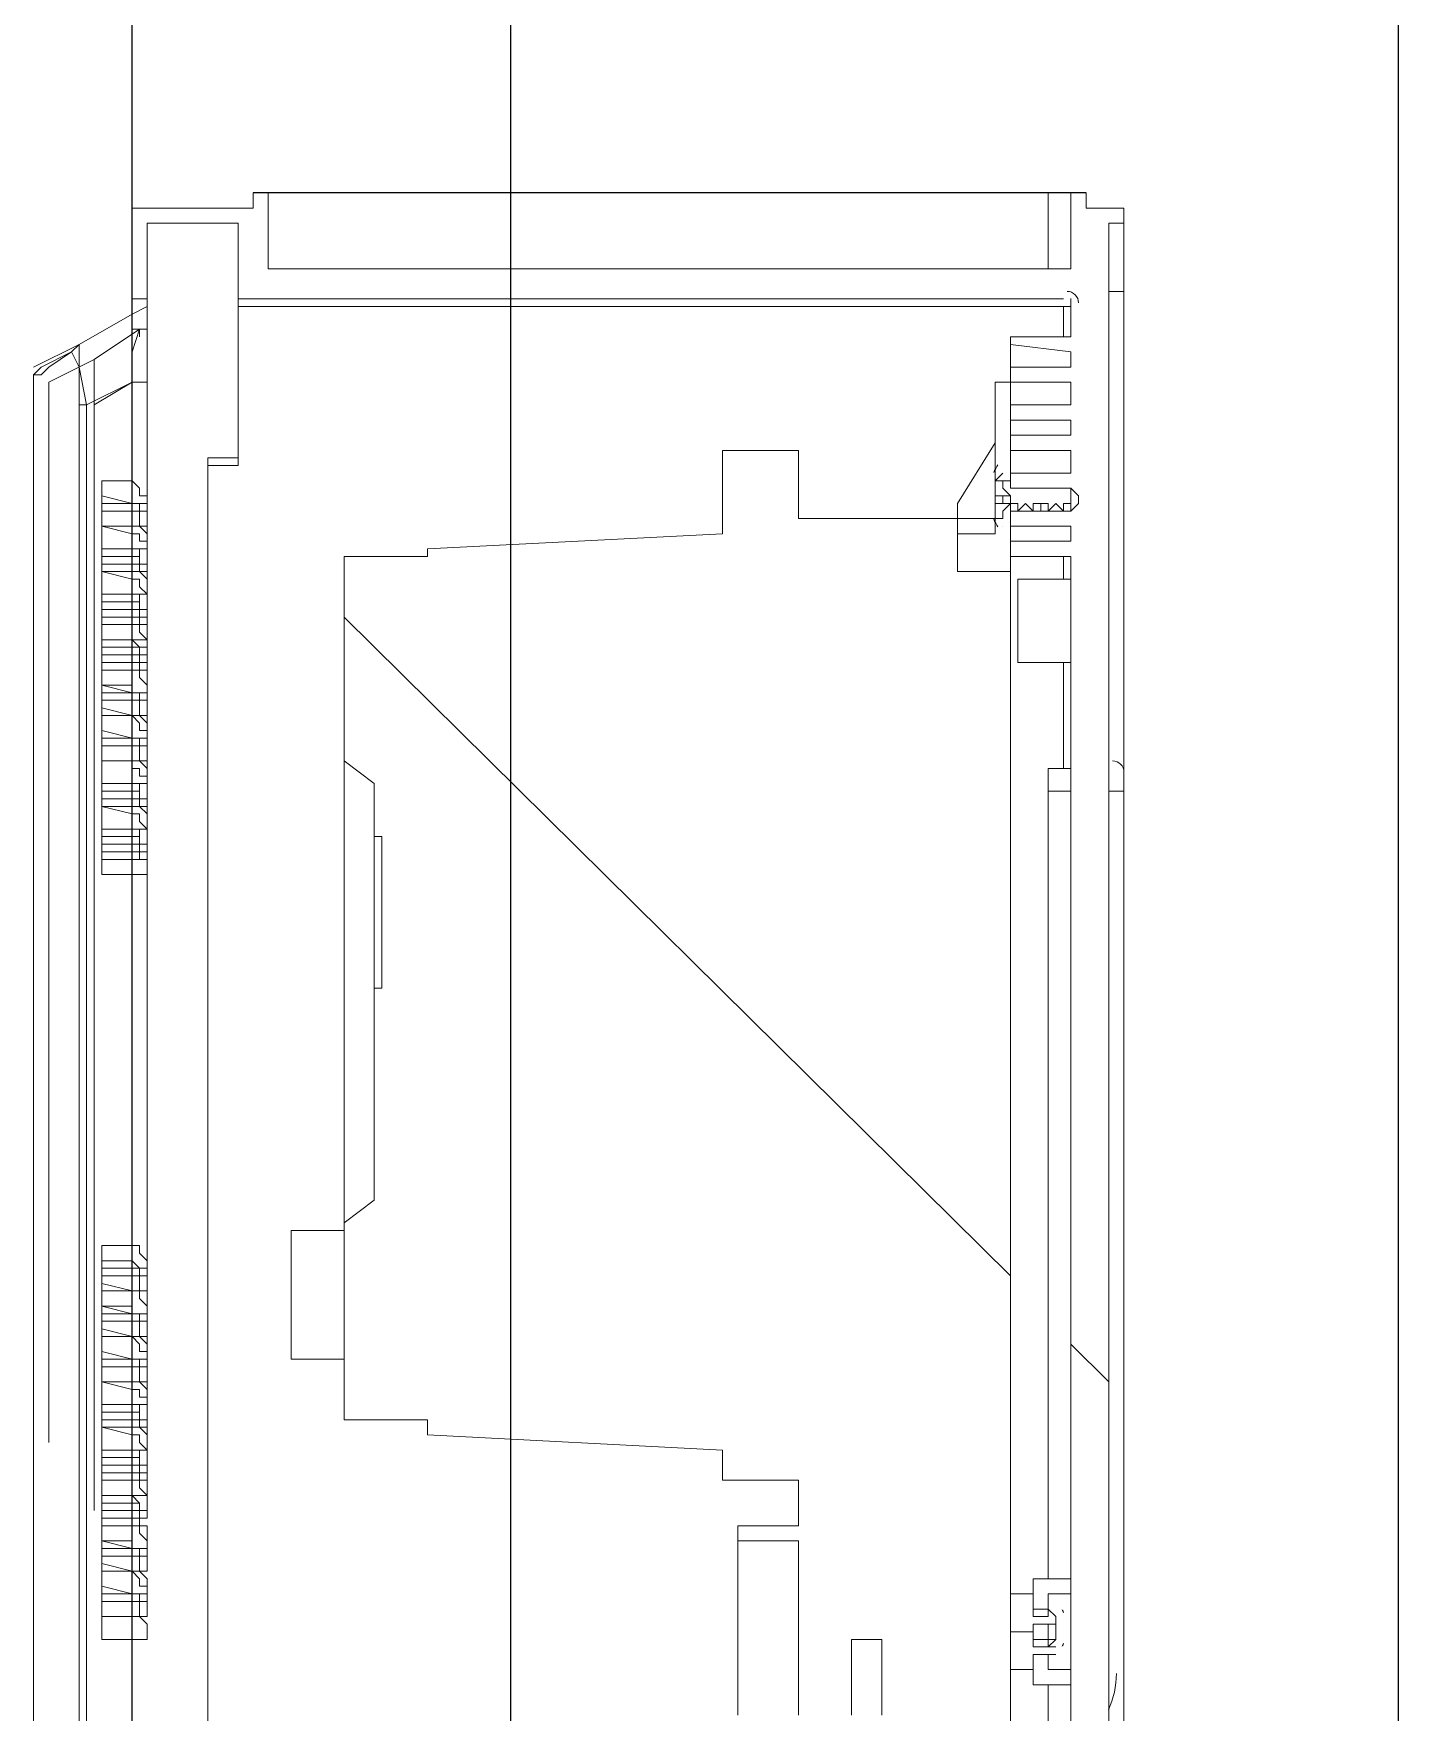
# Model space of a CAD drawing. Header units: millimetres. Extents: x 42 to 552, y 43 to 535.
# Drawn here: x 474.8698 to 475.1004, y 497.0374 to 497.3211 of the extents above; entities that cross this region are included whole.
import ezdxf

# ---------------------------------------------------------------- set-up
doc = ezdxf.new("R2010")
doc.units = ezdxf.units.MM
doc.header["$LTSCALE"] = 0.75
doc.header["$MEASUREMENT"] = 0
for name, color, linetype in [('PDF_0', 7, 'Continuous'), ('PDF_POSTE', 7, 'Continuous'), ('PENA_05', 5, 'Continuous')]:
    doc.layers.add(name, color=color, linetype=linetype)

msp = doc.modelspace()

# ---------------------------------------------------------------- linework, layer by layer
at = {"layer": 'PDF_0', "lineweight": 18}
for points in [[(475.0438342456118, 497.2762538382959), (474.9043478181698, 497.2762538382959), (474.9043478181698, 497.2890507582448), (474.8889915142313, 497.2890507582448), (474.8889915142313, 497.2762538382959), (474.8864321302417, 497.2762538382959), (474.8864321302417, 497.2916101422346), (474.9069072021598, 497.2916101422346), (474.9069072021598, 497.2941695262242)], [(475.0451139376069, 497.2941695262242), (475.0451139376069, 497.2813726062756), (474.9094665861494, 497.2813726062756), (474.9094665861494, 497.2941695262242)], [(475.0412748616222, 497.2941695262242), (475.0412748616222, 497.2813726062756)], [(475.0515123975811, 497.0433498952276), (475.0515123975811, 497.2890507582448), (475.0540717815711, 497.2890507582448), (475.0540717815711, 497.2916101422346), (475.0476733215964, 497.2916101422346), (475.0476733215964, 497.2941695262242)], [(474.8864321302417, 497.2916101422346), (474.8864321302417, 496.7771739602923), (474.8864321302417, 496.7758942682973), (474.8864321302417, 496.26273777835), (474.8864321302417, 496.2614580863552)], [(475.0540717815711, 497.2890507582448), (475.0540717815711, 497.2775335302907), (475.0515123975811, 497.2775335302907)], [(475.0540717815711, 497.2775335302907), (475.0540717815711, 497.1956332426186), (475.0540717815711, 497.1930738586287)], [(474.8889915142313, 497.2762538382959), (474.8889915142313, 497.2711350703165), (474.8864321302417, 497.2711350703165), (474.8864321302417, 497.2762538382959)], [(474.9043478181698, 497.2749741463011), (474.9043478181698, 497.2481006144086), (474.8992290501906, 497.2481006144086), (474.8992290501906, 496.9153806957394), (474.8992290501906, 496.8219631801131)], [(475.0451139376069, 496.9230588477088), (475.0451139376069, 497.2327443104699), (475.0348764016476, 497.2327443104699), (475.0348764016476, 497.2353036944597), (475.0451139376069, 497.2353036944597), (475.0451139376069, 497.2378630784495), (475.0348764016476, 497.2378630784495), (475.0348764016476, 497.2404224624394), (475.0451139376069, 497.2404224624394), (475.0451139376069, 497.244261538424), (475.0348764016476, 497.244261538424), (475.0348764016476, 497.2468209224138), (475.0451139376069, 497.2468209224138), (475.0451139376069, 497.2506599983984), (475.0348764016476, 497.2506599983984), (475.0348764016476, 497.253219382388), (475.0451139376069, 497.253219382388), (475.0451139376069, 497.2557787663778), (475.0348764016476, 497.2557787663778), (475.0348764016476, 497.2583381503676), (475.0451139376069, 497.2583381503676), (475.0451139376069, 497.2621772263523), (475.0348764016476, 497.2621772263523), (475.0348764016476, 497.2647366103421), (475.0451139376069, 497.2647366103421), (475.0451139376069, 497.2672959943317), (475.0348764016476, 497.2685756863267), (475.0348764016476, 497.2698553783215), (475.0451139376069, 497.2698553783215), (475.0451139376069, 497.2749741463011), (475.0438342456118, 497.2749741463011), (474.9043478181698, 497.2749741463011), (474.9043478181698, 497.2762538382959)], [(474.8864321302417, 497.2621772263523), (474.878753978272, 497.2583381503676), (474.8774742862774, 497.2647366103421), (474.8774742862774, 497.2672959943317), (474.8774742862774, 497.2685756863267), (474.8864321302417, 497.2736944543061)], [(474.8864321302417, 497.2711350703165), (474.8864321302417, 496.8219631801131)], [(474.8697961343082, 497.2647366103421), (474.8774742862774, 497.2685756863267), (474.8761945942824, 497.2672959943317), (474.8710758263028, 497.2647366103421), (474.8697961343082, 497.2634569183473)], [(475.0348764016476, 497.2685756863267), (475.0348764016476, 497.2647366103421)], [(474.8761945942824, 497.2672959943317), (474.8774742862774, 497.2647366103421), (474.8774742862774, 497.2583381503676), (474.8774742862774, 496.7899708802412), (474.8774742862774, 496.7835724202668), (474.8761945942824, 496.7810130362769), (474.8697961343082, 496.7810130362769), (474.8710758263028, 496.7810130362769)], [(474.8761945942824, 497.2672959943317), (474.8761945942824, 497.2672959943317)], [(474.8697961343082, 496.8360397920568), (474.8697961343082, 497.2634569183473), (474.8710758263028, 497.2634569183473)], [(475.0348764016476, 497.2327443104699), (475.0348764016476, 497.2301849264803), (475.0259185576838, 497.2301849264803), (475.0259185576838, 497.2391427704443), (475.0259185576838, 497.2417021544342), (475.032317017658, 497.2519396903932), (475.032317017658, 497.2608975343572)], [(475.032317017658, 497.2608975343572), (475.032317017658, 497.2608975343572)], [(475.0348764016476, 497.2621772263523), (475.0348764016476, 497.2621772263523)], [(474.8774742862774, 497.2583381503676), (474.878753978272, 497.2583381503676), (474.878753978272, 496.7899708802412), (474.8774742862774, 496.7899708802412)], [(474.9043478181698, 497.2493803064034), (474.8992290501906, 497.2493803064034), (474.8992290501906, 497.2481006144086)], [(475.032317017658, 497.2365833864545), (475.0259185576838, 497.2365833864545), (475.032317017658, 497.2365833864545), (475.032317017658, 497.2391427704443), (475.0259185576838, 497.2391427704443), (474.999045025791, 497.2391427704443), (474.999045025791, 497.2506599983984), (474.9862481058422, 497.2506599983984), (474.9862481058422, 497.2365833864545), (474.9363401180422, 497.2340240024649), (474.9363401180422, 497.2327443104699), (474.9222635060983, 497.2327443104699), (474.9222635060983, 497.1981926266081), (474.9273822740774, 497.1943535506235), (474.9273822740774, 497.1853957066595), (474.9286619660725, 497.1853957066595), (474.9286619660725, 497.1598018667618), (474.9273822740774, 497.1598018667618), (474.9273822740774, 497.1239704909052), (474.9222635060983, 497.1201314149204), (474.9222635060983, 497.0868594230536), (474.9363401180422, 497.0868594230536), (474.9363401180422, 497.0843000390638), (474.9862481058422, 497.081740655074), (474.9862481058422, 497.0766218870943), (474.999045025791, 497.0766218870943), (474.999045025791, 497.0689437351251), (474.9888074898322, 497.0689437351251), (474.9888074898322, 497.0663843511355), (474.999045025791, 497.0663843511355), (474.999045025791, 497.0369514352532)], [(475.0348764016476, 497.2404224624394), (475.0348764016476, 497.2417021544342), (475.032317017658, 497.2417021544342), (475.032317017658, 497.242981846429), (475.032317017658, 497.2455412304188), (475.033596709653, 497.2468209224138)], [(475.033596709653, 497.2468209224138), (475.033596709653, 497.2468209224138)], [(475.0399951696272, 497.2404224624394), (475.0399951696272, 497.2417021544342), (475.0412748616222, 497.2417021544342), (475.0412748616222, 497.2404224624394), (475.0425545536173, 497.2417021544342), (475.0438342456118, 497.2404224624394), (475.0438342456118, 497.2417021544342), (475.0451139376069, 497.2417021544342), (475.0451139376069, 497.2404224624394), (475.0463936296019, 497.2417021544342), (475.0463936296019, 497.242981846429), (475.0451139376069, 497.244261538424), (475.0438342456118, 497.244261538424), (475.0425545536173, 497.244261538424), (475.0412748616222, 497.244261538424), (475.0399951696272, 497.244261538424), (475.0387154776322, 497.244261538424), (475.0374357856376, 497.244261538424), (475.0361560936426, 497.244261538424), (475.0348764016476, 497.244261538424), (475.0348764016476, 497.2468209224138)], [(475.032317017658, 497.2455412304188), (475.032317017658, 497.2455412304188)], [(475.032317017658, 497.2455412304188), (475.033596709653, 497.2455412304188), (475.033596709653, 497.244261538424), (475.0348764016476, 497.242981846429), (475.0348764016476, 497.2417021544342), (475.033596709653, 497.2404224624394), (475.033596709653, 497.2391427704443), (475.032317017658, 497.2391427704443), (475.032317017658, 497.2417021544342), (475.0348764016476, 497.2417021544342)], [(475.032317017658, 497.242981846429), (475.032317017658, 497.242981846429)], [(475.032317017658, 497.242981846429), (475.0348764016476, 497.242981846429), (475.032317017658, 497.242981846429)], [(475.033596709653, 497.2417021544342), (475.033596709653, 497.242981846429), (475.0348764016476, 497.242981846429), (475.033596709653, 497.244261538424)], [(475.0348764016476, 497.244261538424), (475.0348764016476, 497.244261538424)], [(475.0361560936426, 497.244261538424), (475.0348764016476, 497.244261538424)], [(475.0348764016476, 497.244261538424), (475.0348764016476, 497.244261538424)], [(475.0374357856376, 497.244261538424), (475.0374357856376, 497.244261538424)], [(475.0374357856376, 497.244261538424), (475.0374357856376, 497.244261538424)], [(475.0387154776322, 497.244261538424), (475.0387154776322, 497.244261538424)], [(475.0387154776322, 497.244261538424), (475.0387154776322, 497.244261538424)], [(475.0387154776322, 497.244261538424), (475.0387154776322, 497.244261538424)], [(475.0399951696272, 497.244261538424), (475.0399951696272, 497.244261538424)], [(475.0399951696272, 497.244261538424), (475.0399951696272, 497.244261538424)], [(475.0412748616222, 497.244261538424), (475.0412748616222, 497.244261538424)], [(475.0425545536173, 497.244261538424), (475.0425545536173, 497.244261538424)], [(475.0425545536173, 497.244261538424), (475.0425545536173, 497.244261538424)], [(475.0425545536173, 497.244261538424), (475.0425545536173, 497.244261538424)], [(475.0438342456118, 497.244261538424), (475.0438342456118, 497.244261538424)], [(475.0438342456118, 497.244261538424), (475.0438342456118, 497.244261538424)], [(475.0438342456118, 497.244261538424), (475.0438342456118, 497.244261538424)], [(475.0348764016476, 497.2353036944597), (475.0348764016476, 497.2378630784495), (475.0348764016476, 497.2391427704443), (475.0348764016476, 497.2404224624394), (475.0348764016476, 497.2417021544342), (475.0361560936426, 497.2417021544342), (475.0361560936426, 497.2404224624394), (475.0374357856376, 497.2417021544342), (475.0387154776322, 497.2404224624394), (475.0387154776322, 497.2417021544342), (475.0399951696272, 497.2417021544342), (475.0399951696272, 497.2404224624394), (475.0399951696272, 497.2417021544342)], [(475.0348764016476, 497.2417021544342), (475.0348764016476, 497.2417021544342)], [(475.0348764016476, 497.2404224624394), (475.0348764016476, 497.2404224624394)], [(475.0361560936426, 497.2404224624394), (475.0374357856376, 497.2417021544342)], [(475.0361560936426, 497.2404224624394), (475.0361560936426, 497.2404224624394)], [(475.0374357856376, 497.2417021544342), (475.0374357856376, 497.2417021544342)], [(475.0387154776322, 497.2404224624394), (475.0387154776322, 497.2417021544342)], [(475.0387154776322, 497.2417021544342), (475.0387154776322, 497.2417021544342)], [(475.0387154776322, 497.2404224624394), (475.0387154776322, 497.2404224624394)], [(475.0399951696272, 497.2417021544342), (475.0399951696272, 497.2417021544342)], [(475.0412748616222, 497.2404224624394), (475.0412748616222, 497.2404224624394)], [(475.0425545536173, 497.2417021544342), (475.0425545536173, 497.2417021544342)], [(475.0425545536173, 497.2417021544342), (475.0425545536173, 497.2417021544342)], [(475.0438342456118, 497.2417021544342), (475.0438342456118, 497.2417021544342)], [(475.0438342456118, 497.2417021544342), (475.0438342456118, 497.2417021544342)], [(474.8864321302417, 497.2340240024649), (474.8813133622621, 497.2340240024649), (474.8813133622621, 497.2378630784495), (474.8864321302417, 497.2378630784495), (474.8813133622621, 497.2378630784495)], [(475.033596709653, 497.2378630784495), (475.033596709653, 497.2378630784495)], [(474.8813133622621, 497.2301849264803), (474.8864321302417, 497.2301849264803), (474.8813133622621, 497.2301849264803), (474.8813133622621, 497.2263458504957), (474.8864321302417, 497.2263458504957)], [(475.0348764016476, 497.0343920512634), (475.0348764016476, 497.2301849264803)], [(475.0451139376069, 497.2289052344853), (475.0361560936426, 497.2289052344853), (475.0361560936426, 497.2148286225416), (475.0451139376069, 497.2148286225416)], [(474.8864321302417, 497.2225067745109), (474.8813133622621, 497.2225067745109), (474.8813133622621, 497.2186676985262), (474.8864321302417, 497.2186676985262)], [(474.8813133622621, 497.2212270825161), (474.8864321302417, 497.2212270825161)], [(474.8864321302417, 497.2148286225416), (474.8813133622621, 497.2148286225416), (474.8813133622621, 497.210989546557), (474.8864321302417, 497.2097098545622)], [(474.8813133622621, 497.2135489305468), (474.8864321302417, 497.2135489305468)], [(474.8813133622621, 497.2058707785774), (474.8864321302417, 497.2058707785774), (474.8813133622621, 497.2071504705724), (474.8813133622621, 497.202031702593), (474.8864321302417, 497.202031702593)], [(474.8813133622621, 497.1981926266081), (474.8864321302417, 497.1981926266081), (474.8813133622621, 497.1981926266081), (474.8813133622621, 497.1943535506235), (474.8864321302417, 497.1943535506235)], [(474.9222635060983, 497.1201314149204), (474.9222635060983, 497.1981926266081)], [(475.0451139376069, 497.1969129346134), (475.0412748616222, 497.1969129346134), (475.0412748616222, 497.1930738586287)], [(475.0515123975811, 497.1969129346134), (475.0515123975811, 497.1969129346134)], [(475.0412748616222, 497.0599858911611), (475.0412748616222, 497.1930738586287), (475.0451139376069, 497.1930738586287)], [(474.8864321302417, 497.1866753986543), (474.8813133622621, 497.1866753986543), (474.8813133622621, 497.1905144746389), (474.8864321302417, 497.1905144746389), (474.8813133622621, 497.1905144746389)], [(474.9273822740774, 497.1598018667618), (474.9273822740774, 497.1853957066595)], [(474.8864321302417, 497.1828363226697), (474.8813133622621, 497.1828363226697), (474.8813133622621, 497.1789972466851), (474.8864321302417, 497.1789972466851)], [(474.8813133622621, 497.1815566306747), (474.8864321302417, 497.1815566306747)], [(474.9222635060983, 497.1188517229256), (474.913305662134, 497.1188517229256), (474.913305662134, 497.0970969590127), (474.9222635060983, 497.0970969590127)], [(474.8813133622621, 497.1086141869665), (474.8864321302417, 497.1086141869665), (474.8813133622621, 497.1098938789613), (474.8813133622621, 497.1060548029767), (474.8864321302417, 497.1047751109819)], [(474.8813133622621, 497.1009360349973), (474.8864321302417, 497.1009360349973), (474.8813133622621, 497.1022157269921), (474.8813133622621, 497.0970969590127), (474.8864321302417, 497.0970969590127)], [(474.8864321302417, 497.0894188070432), (474.8813133622621, 497.0894188070432), (474.8813133622621, 497.0932578830278), (474.8864321302417, 497.0932578830278), (474.8813133622621, 497.0932578830278)], [(474.8813133622621, 497.0855797310586), (474.8864321302417, 497.0855797310586), (474.8813133622621, 497.0855797310586), (474.8813133622621, 497.081740655074), (474.8864321302417, 497.081740655074)], [(474.8864321302417, 497.0779015790894), (474.8813133622621, 497.0779015790894), (474.8813133622621, 497.0740625031048), (474.8864321302417, 497.0740625031048)], [(474.8813133622621, 497.0766218870943), (474.8864321302417, 497.0766218870943)], [(474.8864321302417, 497.0702234271201), (474.8813133622621, 497.0702234271201), (474.8813133622621, 497.0663843511355), (474.8864321302417, 497.0651046591405)], [(474.8813133622621, 497.0689437351251), (474.8864321302417, 497.0689437351251)], [(474.9888074898322, 497.0663843511355), (474.9888074898322, 497.0369514352532)], [(474.8813133622621, 497.0612655831559), (474.8864321302417, 497.0612655831559), (474.8813133622621, 497.0625452751509), (474.8813133622621, 497.0574265071713), (474.8864321302417, 497.0574265071713)], [(475.0387154776322, 497.0523077391916), (475.0425545536173, 497.0523077391916), (475.0425545536173, 497.0535874311867), (475.0412748616222, 497.0548671231815), (475.0412748616222, 497.0535874311867), (475.0387154776322, 497.0535874311867), (475.0387154776322, 497.0574265071713), (475.0348764016476, 497.0574265071713), (475.0348764016476, 497.0510280471968), (475.0387154776322, 497.0510280471968), (475.0387154776322, 497.0523077391916), (475.0412748616222, 497.0523077391916), (475.0425545536173, 497.0523077391916), (475.0425545536173, 497.0510280471968), (475.0425545536173, 497.049748355202), (475.0412748616222, 497.049748355202), (475.0412748616222, 497.048468663207), (475.0425545536173, 497.049748355202), (475.0412748616222, 497.049748355202), (475.0412748616222, 497.048468663207), (475.0412748616222, 497.049748355202), (475.0387154776322, 497.049748355202)], [(474.8813133622621, 497.0535874311867), (474.8864321302417, 497.0535874311867), (474.8813133622621, 497.0535874311867), (474.8813133622621, 497.049748355202), (474.8864321302417, 497.049748355202)], [(475.0412748616222, 497.0548671231815), (475.0412748616222, 497.0535874311867)], [(475.0425545536173, 497.048468663207), (475.0387154776322, 497.048468663207), (475.0387154776322, 497.0510280471968), (475.0348764016476, 497.0510280471968), (475.0348764016476, 497.0446295872224), (475.0387154776322, 497.0446295872224), (475.0387154776322, 497.0471889712122), (475.0412748616222, 497.0471889712122), (475.0425545536173, 497.0471889712122)], [(475.0387154776322, 497.0510280471968), (475.0387154776322, 497.0510280471968)], [(475.0412748616222, 497.0523077391916), (475.0412748616222, 497.0523077391916)], [(475.0412748616222, 497.0523077391916), (475.0412748616222, 497.0523077391916)], [(475.0412748616222, 497.0523077391916), (475.0412748616222, 497.0523077391916)], [(475.0425545536173, 497.0523077391916), (475.0425545536173, 497.0523077391916)], [(475.0425545536173, 497.0510280471968), (475.0425545536173, 497.0510280471968)], [(475.0080028697553, 497.0369514352532), (475.0080028697553, 497.049748355202), (475.0131216377349, 497.049748355202), (475.0131216377349, 497.0369514352532)], [(475.0387154776322, 497.048468663207), (475.0387154776322, 497.048468663207)], [(475.0412748616222, 497.048468663207), (475.0412748616222, 497.048468663207)], [(475.0412748616222, 497.048468663207), (475.0412748616222, 497.048468663207)], [(475.0412748616222, 497.0471889712122), (475.0412748616222, 497.0471889712122)], [(475.0425545536173, 497.048468663207), (475.0425545536173, 497.048468663207)], [(475.0412748616222, 497.0420702032328), (475.0412748616222, 497.0279935912889), (475.0451139376069, 497.0279935912889)]]:
    msp.add_lwpolyline(points, dxfattribs=at)
at = {"layer": 'PDF_0', "lineweight": 25}
msp.add_lwpolyline([(475.0476733215964, 497.2941695262242), (474.9069072021598, 497.2941695262242)], dxfattribs=at)
at = {"layer": 'PDF_0', "lineweight": 0}
for points in [[(474.8889915142313, 497.2890507582448), (474.8889915142313, 497.2711350703165), (474.8877118222363, 497.2711350703165), (474.8864321302417, 497.2672959943317), (474.8864321302417, 497.2621772263523), (474.8864321302417, 497.2698553783215), (474.8864321302417, 497.2724147623113), (474.8864321302417, 497.2736944543061)], [(474.8889915142313, 497.2685756863267), (474.8889915142313, 497.2852116822602), (474.8889915142313, 497.286491374255), (474.8889915142313, 497.2852116822602)], [(474.8889915142313, 497.2749741463011), (474.8864321302417, 497.2736944543061), (474.8864321302417, 497.2724147623113), (474.8864321302417, 497.2736944543061), (474.8864321302417, 497.2724147623113), (474.8864321302417, 497.2698553783215), (474.8864321302417, 497.2621772263523), (474.8864321302417, 497.0702234271201), (474.8889915142313, 497.0702234271201), (474.8889915142313, 497.0715031191149), (474.8813133622621, 497.0715031191149), (474.8813133622621, 497.0702234271201)], [(474.8864321302417, 497.2762538382959), (474.8889915142313, 497.2762538382959)], [(474.8877118222363, 497.2711350703165), (474.8877118222363, 497.2698553783215), (474.8877118222363, 497.2711350703165), (474.8864321302417, 497.2672959943317), (474.8864321302417, 497.2621772263523), (474.880033670267, 497.2583381503676), (474.880033670267, 497.2634569183473), (474.880033670267, 497.2660163023369), (474.8877118222363, 497.2711350703165), (474.8889915142313, 497.2711350703165), (474.8889915142313, 497.2634569183473), (474.8889915142313, 497.0715031191149), (474.8889915142313, 497.0740625031048)], [(474.8864321302417, 497.2736944543061), (474.8864321302417, 497.2736944543061)], [(474.8877118222363, 497.2711350703165), (474.8877118222363, 497.2711350703165)], [(474.8710758263028, 497.2634569183473), (474.8723555182978, 497.2647366103421), (474.8761945942824, 497.2672959943317)], [(474.880033670267, 497.0715031191149), (474.880033670267, 497.2583381503676), (474.880033670267, 497.2634569183473), (474.880033670267, 497.2660163023369), (474.8723555182978, 497.2621772263523), (474.8723555182978, 497.0830203470688)], [(474.8761945942824, 497.2672959943317), (474.8761945942824, 497.2672959943317)], [(474.8697961343082, 497.2634569183473), (474.8697961343082, 497.2634569183473)], [(474.8864321302417, 497.2455412304188), (474.8864321302417, 497.2621772263523), (474.8889915142313, 497.2621772263523), (474.8864321302417, 497.2621772263523), (474.8889915142313, 497.2621772263523)], [(474.8864321302417, 497.2621772263523), (474.8864321302417, 497.2621772263523)], [(474.8864321302417, 497.2621772263523), (474.8864321302417, 497.2621772263523)], [(474.8889915142313, 497.2314646184751), (474.8889915142313, 497.2340240024649), (474.8864321302417, 497.2340240024649), (474.8813133622621, 497.2340240024649), (474.8889915142313, 497.2340240024649), (474.8889915142313, 497.2353036944597), (474.8889915142313, 497.2365833864545), (474.8877118222363, 497.2378630784495), (474.8864321302417, 497.2378630784495), (474.8889915142313, 497.2378630784495), (474.8889915142313, 497.2391427704443), (474.8889915142313, 497.2404224624394), (474.8889915142313, 497.2417021544342), (474.8889915142313, 497.242981846429), (474.8877118222363, 497.242981846429), (474.8877118222363, 497.244261538424), (474.8864321302417, 497.2455412304188), (474.8813133622621, 497.2455412304188), (474.8813133622621, 497.2417021544342), (474.8813133622621, 497.2404224624394), (474.8877118222363, 497.2404224624394)], [(474.8864321302417, 497.2417021544342), (474.8813133622621, 497.242981846429)], [(474.8813133622621, 497.2417021544342), (474.8889915142313, 497.2417021544342)], [(474.8889915142313, 497.2404224624394), (474.8813133622621, 497.2404224624394), (474.8813133622621, 497.2378630784495), (474.8864321302417, 497.2365833864545), (474.8877118222363, 497.2365833864545), (474.8877118222363, 497.2353036944597), (474.8889915142313, 497.2353036944597), (474.8889915142313, 497.2340240024649)], [(474.8877118222363, 497.2378630784495), (474.8877118222363, 497.2404224624394), (474.8877118222363, 497.2417021544342), (474.8864321302417, 497.2417021544342), (474.8864321302417, 497.2365833864545)], [(474.8813133622621, 497.2340240024649), (474.8813133622621, 497.2340240024649)], [(474.8813133622621, 497.2340240024649), (474.8813133622621, 497.2314646184751), (474.8889915142313, 497.2314646184751), (474.8889915142313, 497.2301849264803), (474.8864321302417, 497.2301849264803), (474.8877118222363, 497.2301849264803), (474.8889915142313, 497.2289052344853), (474.8889915142313, 497.2276255424905), (474.8889915142313, 497.2263458504957), (474.8877118222363, 497.2276255424905), (474.8877118222363, 497.2289052344853), (474.8864321302417, 497.2289052344853), (474.8864321302417, 497.2340240024649), (474.8877118222363, 497.2340240024649), (474.8877118222363, 497.2327443104699), (474.8877118222363, 497.2301849264803)], [(474.8813133622621, 497.2327443104699), (474.8877118222363, 497.2327443104699)], [(474.8813133622621, 497.2314646184751), (474.8813133622621, 497.2301849264803), (474.8864321302417, 497.2289052344853)], [(474.8889915142313, 497.2161083145364), (474.8813133622621, 497.2161083145364), (474.8813133622621, 497.2173880065315), (474.8813133622621, 497.2186676985262), (474.8864321302417, 497.2186676985262), (474.8889915142313, 497.2186676985262), (474.8889915142313, 497.2199473905213), (474.8889915142313, 497.2212270825161), (474.8877118222363, 497.2212270825161), (474.8877118222363, 497.2250661585007), (474.8877118222363, 497.2263458504957), (474.8864321302417, 497.2263458504957), (474.8889915142313, 497.2263458504957)], [(474.8813133622621, 497.2263458504957), (474.8864321302417, 497.2263458504957), (474.8864321302417, 497.2212270825161), (474.8877118222363, 497.2212270825161)], [(474.8813133622621, 497.2263458504957), (474.8813133622621, 497.2263458504957)], [(474.8813133622621, 497.2250661585007), (474.8877118222363, 497.2250661585007)], [(474.8813133622621, 497.2237864665059), (474.8813133622621, 497.2225067745109)], [(474.8889915142313, 497.2237864665059), (474.8889915142313, 497.2225067745109), (474.8864321302417, 497.2225067745109)], [(474.8813133622621, 497.2212270825161), (474.8864321302417, 497.2212270825161), (474.8877118222363, 497.2212270825161), (474.8877118222363, 497.2199473905213), (474.8889915142313, 497.2186676985262), (474.8889915142313, 497.2173880065315), (474.8813133622621, 497.2173880065315), (474.8877118222363, 497.2173880065315)], [(475.0348764016476, 497.1111735709563), (474.9222635060983, 497.2225067745109)], [(474.8877118222363, 497.2135489305468), (474.8864321302417, 497.2135489305468), (474.8864321302417, 497.2186676985262), (474.8877118222363, 497.2173880065315), (474.8877118222363, 497.2135489305468), (474.8889915142313, 497.2135489305468), (474.8889915142313, 497.2122692385518), (474.8889915142313, 497.210989546557), (474.8889915142313, 497.2097098545622), (474.8813133622621, 497.2097098545622), (474.8813133622621, 497.210989546557), (474.8864321302417, 497.210989546557), (474.8864321302417, 497.2097098545622), (474.8877118222363, 497.2097098545622), (474.8877118222363, 497.2084301625672), (474.8813133622621, 497.2084301625672), (474.8813133622621, 497.2071504705724)], [(474.8864321302417, 497.2148286225416), (474.8889915142313, 497.2148286225416), (474.8889915142313, 497.2161083145364), (474.8889915142313, 497.2173880065315)], [(474.8813133622621, 497.2161083145364), (474.8813133622621, 497.2148286225416)], [(474.8813133622621, 497.2135489305468), (474.8864321302417, 497.2135489305468), (474.8877118222363, 497.2135489305468), (474.8877118222363, 497.2122692385518), (474.8889915142313, 497.210989546557), (474.8889915142313, 497.2097098545622), (474.8889915142313, 497.2084301625672), (474.8889915142313, 497.2071504705724), (474.8889915142313, 497.2058707785774), (474.8864321302417, 497.2058707785774), (474.8877118222363, 497.2045910865826), (474.8877118222363, 497.2033113945878), (474.8889915142313, 497.2033113945878), (474.8889915142313, 497.202031702593), (474.8813133622621, 497.202031702593), (474.8813133622621, 497.200752010598), (474.8877118222363, 497.200752010598)], [(474.8813133622621, 497.2058707785774), (474.8864321302417, 497.2058707785774), (474.8864321302417, 497.210989546557)], [(474.8813133622621, 497.2097098545622), (474.8813133622621, 497.2084301625672), (474.8889915142313, 497.2084301625672)], [(474.8864321302417, 497.2097098545622), (474.8889915142313, 497.2097098545622)], [(474.8864321302417, 497.2058707785774), (474.8877118222363, 497.2058707785774)], [(474.8877118222363, 497.2084301625672), (474.8877118222363, 497.2058707785774), (474.8889915142313, 497.2045910865826), (474.8889915142313, 497.2033113945878), (474.8889915142313, 497.202031702593)], [(474.8813133622621, 497.2033113945878), (474.8864321302417, 497.202031702593), (474.8889915142313, 497.202031702593), (474.8889915142313, 497.200752010598), (474.8813133622621, 497.200752010598), (474.8813133622621, 497.1981926266081)], [(474.8813133622621, 497.202031702593), (474.8813133622621, 497.202031702593)], [(474.8889915142313, 497.200752010598), (474.8889915142313, 497.1994723186029), (474.8889915142313, 497.1981926266081), (474.8864321302417, 497.1981926266081), (474.8813133622621, 497.1981926266081), (474.8864321302417, 497.1981926266081), (474.8864321302417, 497.202031702593), (474.8877118222363, 497.202031702593), (474.8877118222363, 497.200752010598), (474.8877118222363, 497.1981926266081), (474.8889915142313, 497.1969129346134), (474.8889915142313, 497.1956332426186), (474.8889915142313, 497.1943535506235), (474.8889915142313, 497.1956332426186), (474.8877118222363, 497.1956332426186), (474.8877118222363, 497.1969129346134), (474.8864321302417, 497.1969129346134), (474.8864321302417, 497.1981926266081), (474.8877118222363, 497.1981926266081)], [(474.8813133622621, 497.1828363226697), (474.8813133622621, 497.1841160146645), (474.8813133622621, 497.1866753986543), (474.8864321302417, 497.1866753986543), (474.8889915142313, 497.1866753986543), (474.8889915142313, 497.1879550906491), (474.8889915142313, 497.1892347826441), (474.8877118222363, 497.1905144746389), (474.8864321302417, 497.1905144746389), (474.8889915142313, 497.1905144746389), (474.8889915142313, 497.1917941666337), (474.8889915142313, 497.1943535506235), (474.8813133622621, 497.1943535506235), (474.8864321302417, 497.1943535506235), (474.8877118222363, 497.1943535506235), (474.8877118222363, 497.1930738586287), (474.8813133622621, 497.1930738586287)], [(474.8813133622621, 497.1943535506235), (474.8813133622621, 497.1943535506235)], [(474.8813133622621, 497.1943535506235), (474.8813133622621, 497.1917941666337), (474.8889915142313, 497.1917941666337)], [(474.8813133622621, 497.1866753986543), (474.8889915142313, 497.1866753986543), (474.8877118222363, 497.1879550906491), (474.8877118222363, 497.1892347826441), (474.8864321302417, 497.1892347826441), (474.8864321302417, 497.1943535506235), (474.8889915142313, 497.1943535506235)], [(474.8813133622621, 497.1905144746389), (474.8813133622621, 497.1917941666337)], [(474.8877118222363, 497.1905144746389), (474.8877118222363, 497.1930738586287)], [(474.8813133622621, 497.1866753986543), (474.8813133622621, 497.1866753986543)], [(474.8864321302417, 497.1162923389358), (474.8864321302417, 497.1866753986543), (474.8877118222363, 497.1866753986543), (474.8877118222363, 497.1853957066595), (474.8877118222363, 497.1815566306747), (474.8889915142313, 497.1815566306747), (474.8889915142313, 497.1802769386799), (474.8889915142313, 497.1789972466851), (474.8864321302417, 497.1789972466851)], [(474.8889915142313, 497.1866753986543), (474.8889915142313, 497.1841160146645)], [(474.8813133622621, 497.1853957066595), (474.8877118222363, 497.1853957066595)], [(474.8864321302417, 497.1828363226697), (474.8889915142313, 497.1828363226697), (474.8889915142313, 497.1841160146645), (474.8813133622621, 497.1841160146645)], [(474.8864321302417, 497.1815566306747), (474.8877118222363, 497.1815566306747)], [(474.8877118222363, 497.1111735709563), (474.8877118222363, 497.1124532629511), (474.8864321302417, 497.1137329549459), (474.8813133622621, 497.1137329549459)], [(474.8813133622621, 497.1124532629511), (474.8813133622621, 497.1111735709563), (474.8877118222363, 497.1111735709563), (474.8877118222363, 497.1086141869665), (474.8864321302417, 497.1086141869665), (474.8877118222363, 497.1086141869665), (474.8877118222363, 497.1073344949717), (474.8889915142313, 497.1060548029767), (474.8889915142313, 497.1047751109819), (474.8813133622621, 497.1047751109819), (474.8813133622621, 497.1034954189871), (474.8877118222363, 497.1034954189871), (474.8877118222363, 497.1009360349973)], [(474.8889915142313, 497.1124532629511), (474.8889915142313, 497.1111735709563), (474.8813133622621, 497.1111735709563), (474.8813133622621, 497.1098938789613)], [(474.8864321302417, 497.1137329549459), (474.8864321302417, 497.1086141869665)], [(474.8889915142313, 497.1111735709563), (474.8889915142313, 497.1098938789613), (474.8889915142313, 497.1086141869665), (474.8864321302417, 497.1086141869665), (474.8813133622621, 497.1086141869665)], [(474.8877118222363, 497.1086141869665), (474.8889915142313, 497.1086141869665), (474.8889915142313, 497.1073344949717), (474.8889915142313, 497.1060548029767), (474.8889915142313, 497.1047751109819), (474.8889915142313, 497.1034954189871), (474.8813133622621, 497.1034954189871), (474.8813133622621, 497.1022157269921)], [(474.8864321302417, 497.1060548029767), (474.8813133622621, 497.1060548029767), (474.8813133622621, 497.1047751109819)], [(474.8864321302417, 497.1009360349973), (474.8864321302417, 497.1060548029767), (474.8864321302417, 497.1047751109819), (474.8877118222363, 497.1047751109819), (474.8877118222363, 497.1034954189871)], [(474.8864321302417, 497.1047751109819), (474.8889915142313, 497.1047751109819)], [(474.8813133622621, 497.1009360349973), (474.8864321302417, 497.1009360349973), (474.8877118222363, 497.0996563430023), (474.8877118222363, 497.0983766510075), (474.8889915142313, 497.0983766510075), (474.8889915142313, 497.0970969590127), (474.8813133622621, 497.0970969590127), (474.8813133622621, 497.0958172670177), (474.8877118222363, 497.0958172670177), (474.8877118222363, 497.0932578830278)], [(474.8877118222363, 497.0855797310586), (474.8877118222363, 497.0881391150484), (474.8877118222363, 497.0894188070432), (474.8864321302417, 497.0894188070432), (474.8889915142313, 497.0894188070432), (474.8889915142313, 497.0906984990382), (474.8889915142313, 497.091978191033), (474.8877118222363, 497.0932578830278), (474.8864321302417, 497.0932578830278), (474.8889915142313, 497.0932578830278), (474.8889915142313, 497.0945375750229), (474.8889915142313, 497.0958172670177), (474.8889915142313, 497.0970969590127), (474.8889915142313, 497.0983766510075), (474.8889915142313, 497.0996563430023), (474.8877118222363, 497.1009360349973), (474.8864321302417, 497.1009360349973), (474.8889915142313, 497.1009360349973), (474.8889915142313, 497.1022157269921), (474.8889915142313, 497.1034954189871)], [(474.8813133622621, 497.0983766510075), (474.8864321302417, 497.0970969590127), (474.8877118222363, 497.0970969590127), (474.8877118222363, 497.0958172670177)], [(475.0515123975811, 497.0932578830278), (475.0451139376069, 497.0996563430023)], [(474.8813133622621, 497.0970969590127), (474.8813133622621, 497.0970969590127)], [(474.8889915142313, 497.0970969590127), (474.8864321302417, 497.0970969590127), (474.8864321302417, 497.091978191033), (474.8813133622621, 497.0932578830278), (474.8813133622621, 497.0958172670177), (474.8889915142313, 497.0958172670177)], [(474.8813133622621, 497.0894188070432), (474.8889915142313, 497.0894188070432), (474.8889915142313, 497.0906984990382), (474.8877118222363, 497.0906984990382), (474.8877118222363, 497.091978191033), (474.8864321302417, 497.091978191033)], [(474.8864321302417, 497.0843000390638), (474.8864321302417, 497.0894188070432), (474.8813133622621, 497.0894188070432), (474.8813133622621, 497.0868594230536)], [(474.8813133622621, 497.0894188070432), (474.8813133622621, 497.0894188070432)], [(474.8813133622621, 497.0881391150484), (474.8877118222363, 497.0881391150484)], [(474.8889915142313, 497.0894188070432), (474.8889915142313, 497.0868594230536)], [(474.8877118222363, 497.0766218870943), (474.8877118222363, 497.0804609630792), (474.8877118222363, 497.081740655074), (474.8864321302417, 497.081740655074), (474.8889915142313, 497.081740655074), (474.8813133622621, 497.081740655074)], [(474.8813133622621, 497.081740655074), (474.8813133622621, 497.081740655074)], [(474.8877118222363, 497.0689437351251), (474.8864321302417, 497.0689437351251), (474.8864321302417, 497.0740625031048), (474.8813133622621, 497.0740625031048), (474.8889915142313, 497.0740625031048), (474.8877118222363, 497.0753421950996), (474.8877118222363, 497.0766218870943), (474.8864321302417, 497.0766218870943), (474.8864321302417, 497.081740655074), (474.8813133622621, 497.081740655074), (474.8813133622621, 497.0791812710844), (474.8813133622621, 497.0779015790894)], [(474.8889915142313, 497.081740655074), (474.8889915142313, 497.0791812710842)], [(474.8813133622621, 497.0804609630792), (474.8877118222363, 497.0804609630792)], [(474.8864321302417, 497.0779015790894), (474.8889915142313, 497.0779015790894), (474.8889915142313, 497.0791812710844), (474.8813133622621, 497.0791812710844)], [(474.8813133622621, 497.07278281111), (474.8877118222363, 497.07278281111), (474.8864321302417, 497.0740625031048), (474.8889915142313, 497.0740625031048), (474.8889915142313, 497.0753421950996), (474.8889915142313, 497.0766218870943), (474.8877118222363, 497.0766218870943), (474.8864321302417, 497.0766218870943), (474.8813133622621, 497.0766218870943)], [(474.8813133622621, 497.0740625031048), (474.8813133622621, 497.0740625031048)], [(474.8813133622621, 497.0740625031048), (474.8813133622621, 497.0715031191149)], [(474.8877118222363, 497.07278281111), (474.8877118222363, 497.0689437351251), (474.8889915142313, 497.0689437351251), (474.8889915142313, 497.0676640431303), (474.8889915142313, 497.0663843511355), (474.8889915142313, 497.0651046591405), (474.8889915142313, 497.0638249671457), (474.8813133622621, 497.0638249671457), (474.8877118222363, 497.0638249671457)], [(474.8864321302417, 497.0689437351251), (474.8813133622621, 497.0689437351251), (474.8864321302417, 497.0689437351251), (474.8877118222363, 497.0689437351251), (474.8877118222363, 497.0676640431303), (474.8889915142313, 497.0663843511355), (474.8889915142313, 497.0651046591405)], [(474.8877118222363, 497.0612655831559), (474.8864321302417, 497.0612655831559), (474.8864321302417, 497.0663843511355), (474.8864321302417, 497.0651046591405), (474.8877118222363, 497.0651046591405), (474.8877118222363, 497.0638249671457), (474.8877118222363, 497.0612655831559), (474.8889915142313, 497.0599858911611), (474.8889915142313, 497.0587061991661), (474.8889915142313, 497.0574265071713), (474.8889915142313, 497.0561468151765), (474.8813133622621, 497.0561468151765), (474.8813133622621, 497.0574265071713), (474.8889915142313, 497.0574265071713), (474.8889915142313, 497.0587061991661), (474.8877118222363, 497.0587061991661), (474.8877118222363, 497.0599858911611), (474.8864321302417, 497.0612655831559), (474.8889915142313, 497.0612655831559), (474.8889915142313, 497.0625452751509), (474.8889915142313, 497.0638249671457)], [(474.8864321302417, 497.0663843511355), (474.8813133622621, 497.0663843511355), (474.8813133622621, 497.0651046591405)], [(474.8864321302417, 497.0651046591405), (474.8889915142313, 497.0651046591405), (474.8813133622621, 497.0651046591405), (474.8813133622621, 497.0638249671457), (474.8813133622621, 497.0625452751509)], [(474.8877118222363, 497.0561468151765), (474.8877118222363, 497.0574265071713), (474.8864321302417, 497.0574265071713), (474.8813133622621, 497.0587061991661)], [(474.8813133622621, 497.0574265071713), (474.8813133622621, 497.0574265071713)], [(474.8813133622621, 497.0535874311867), (474.8813133622621, 497.0561468151765), (474.8877118222363, 497.0561468151765), (474.8877118222363, 497.0535874311867)], [(474.8864321302417, 496.9870434474527), (474.8864321302417, 497.0574265071713), (474.8889915142313, 497.0574265071713)], [(474.8889915142313, 497.0561468151765), (474.8889915142313, 497.0548671231815), (474.8889915142313, 497.0535874311867), (474.8864321302417, 497.0535874311867), (474.8877118222363, 497.0535874311867), (474.8889915142313, 497.0523077391916), (474.8889915142313, 497.0510280471968), (474.8889915142313, 497.049748355202), (474.8864321302417, 497.049748355202)]]:
    msp.add_lwpolyline(points, dxfattribs=at)
at = {"layer": 'PDF_0', "color": 8, "lineweight": 18, "true_color": 0x808080}
for points in [[(475.0438342456118, 497.2698553783215), (475.0438342456118, 497.2749741463011)], [(475.032317017658, 497.242981846429), (475.033596709653, 497.242981846429)], [(475.0348764016476, 497.244261538424), (475.0348764016476, 497.244261538424)], [(475.0412748616222, 497.244261538424), (475.0412748616222, 497.244261538424)], [(475.0425545536173, 497.244261538424), (475.0425545536173, 497.244261538424)], [(475.0361560936426, 497.2404224624394), (475.0361560936426, 497.2404224624394)], [(475.0399951696272, 497.2404224624394), (475.0399951696272, 497.2404224624394)], [(475.0438342456118, 497.2289052344853), (475.0438342456118, 497.2327443104699)], [(475.0438342456118, 497.1969129346134), (475.0438342456118, 497.2148286225416)], [(475.0515123975811, 497.1969129346134), (475.0515123975811, 497.1930738586287)], [(475.0412748616222, 497.0523077391916), (475.0412748616222, 497.0523077391916)], [(475.0412748616222, 497.048468663207), (475.0412748616222, 497.049748355202)]]:
    msp.add_lwpolyline(points, dxfattribs=at)
at = {"layer": 'PDF_0', "lineweight": 18}
for points in [[(474.8774742862774, 497.2583381503676), (474.8774742862774, 497.2647366103421), (474.8761945942824, 497.2672959943317), (474.8774742862774, 497.2685756863267), (474.8774742862774, 497.2672959943317), (474.8774742862774, 497.2647366103421), (474.878753978272, 497.2583381503676)], [(475.032317017658, 497.2621772263523), (475.0348764016476, 497.2621772263523), (475.0348764016476, 497.2455412304188), (475.032317017658, 497.2455412304188)], [(475.0540717815711, 497.1930738586287), (475.0540717815711, 497.0279935912889), (475.0515123975811, 497.0279935912889), (475.0515123975811, 497.1930738586287)], [(475.0451139376069, 497.0574265071713), (475.0451139376069, 497.0599858911611), (475.0387154776322, 497.0599858911611), (475.0387154776322, 497.0548671231815), (475.0412748616222, 497.0548671231815), (475.0412748616222, 497.0574265071713)], [(475.0412748616222, 497.049748355202), (475.0412748616222, 497.0523077391916), (475.0412748616222, 497.0510280471968), (475.0412748616222, 497.0523077391916)], [(475.0425545536173, 497.0510280471968), (475.0425545536173, 497.0523077391916), (475.0425545536173, 497.049748355202)], [(475.0412748616222, 497.0471889712122), (475.0387154776322, 497.0471889712122), (475.0387154776322, 497.0420702032328), (475.0451139376069, 497.0420702032328), (475.0451139376069, 497.0446295872224), (475.0412748616222, 497.0446295872224)]]:
    msp.add_lwpolyline(points, close=True, dxfattribs=at)
at = {"layer": 'PDF_0', "lineweight": 0}
for points in [[(474.8889915142313, 497.2237864665059), (474.8813133622621, 497.2237864665059), (474.8813133622621, 497.2263458504957), (474.8889915142313, 497.2263458504957)], [(474.8864321302417, 497.1892347826441), (474.8813133622621, 497.1905144746389)], [(474.8864321302417, 497.1162923389358), (474.8877118222363, 497.1162923389358), (474.8877118222363, 497.115012646941), (474.8889915142313, 497.1137329549459), (474.8889915142313, 497.1124532629511), (474.8813133622621, 497.1124532629511), (474.8813133622621, 497.1162923389358)], [(474.8813133622621, 497.0855797310586), (474.8813133622621, 497.0868594230536), (474.8889915142313, 497.0868594230536), (474.8889915142313, 497.0855797310586), (474.8864321302417, 497.0855797310586), (474.8877118222363, 497.0855797310586), (474.8889915142313, 497.0843000390638), (474.8889915142313, 497.0830203470688), (474.8889915142313, 497.081740655074), (474.8877118222363, 497.0830203470688), (474.8877118222363, 497.0843000390638), (474.8864321302417, 497.0843000390638)], [(474.8813133622621, 497.0612655831559), (474.8864321302417, 497.0612655831559)]]:
    msp.add_lwpolyline(points, close=True, dxfattribs=at)
at = {"layer": 'PDF_0', "lineweight": 18}
for centre, radius, start, end in [((475.0444733708377, 497.2756134177365), 0.00192025889248584, 0.02096179355282556, 89.74939607752991), ((474.9494481324646, 497.2756137363598), 0.09566548522046572, 359.5554658218042, 0.4445341785866629), ((475.041972502223, 497.2423086194532), 0.01094400749187474, 147.1787800483066, 155.0803506060946), ((475.041903783183, 497.2436169156236), 0.01086543172756983, 204.8910325400935, 212.8498367730324), ((475.0521515434571, 497.1962725164643), 0.001920238241482532, 0.02089010110566629, 89.9791098788319), ((475.0431976451941, 497.0542283429821), 0.0006366013100340283, 359.9040753458706, 50.19521107754306), ((475.0431939723344, 497.0491093991928), 0.000640785768514647, 309.9802924482809, 359.9204217912011), ((475.0380744520944, 497.0439913646236), 0.0147182774171069, 335.3153352523408, 359.9936803827259)]:
    msp.add_arc(centre, radius, start, end, dxfattribs=at)
at = {"layer": 'PDF_POSTE', "lineweight": 25}
msp.add_lwpolyline([(474.8864321470564, 495.5115585973537), (474.8864321470564, 497.8700309533536), (474.8864321470564, 498.2884902373538)], dxfattribs=at)
at = {"layer": 'PENA_05', "linetype": 'Continuous'}
for p, q in [((474.9504496348495, 495.5115585973537), (474.9504496348495, 498.1115585973536)), ((475.1004496348492, 495.5115585973537), (475.1004496348492, 498.1115585973536))]:
    msp.add_line(p, q, dxfattribs=at)

doc.saveas('drawing.dxf')
